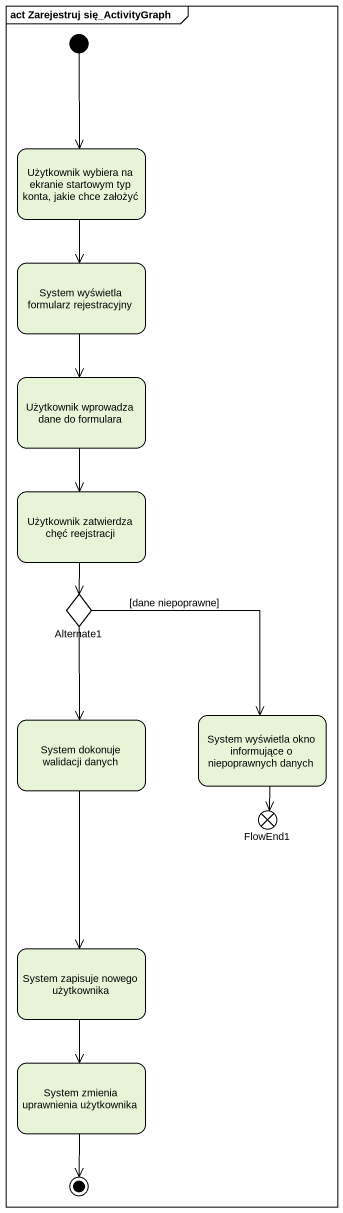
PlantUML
@startuml
mainframe act Zarejestruj się_ActivityGraph
hide empty description
state "Użytkownik wybiera na ekranie startowym typ konta, jakie chce założyć" as Użytkownik_wybiera_na
state "System wyświetla formularz rejestracyjny" as System_wyświetla_formularz
state "Użytkownik wprowadza dane do formulara" as Użytkownik_wprowadza_dane
state "Użytkownik zatwierdza chęć reejstracji" as Użytkownik_zatwierdza_chęć
state Alternate1 <<choice>>
state "System dokonuje walidacji danych" as System_dokonuje_walidacji
state "System wyświetla okno informujące o niepoprawnych danych" as System_wyświetla_okno
state FlowEnd1 <<end>>
state "System zapisuje nowego użytkownika" as System_zapisuje_nowego
state "System zmienia uprawnienia użytkownika" as System_zmienia_uprawnienia
[*] --> Użytkownik_wybiera_na
Użytkownik_wybiera_na --> System_wyświetla_formularz
System_wyświetla_formularz --> Użytkownik_wprowadza_dane
Użytkownik_wprowadza_dane --> Użytkownik_zatwierdza_chęć
Użytkownik_zatwierdza_chęć --> Alternate1
Alternate1 --> System_dokonuje_walidacji
Alternate1 --> System_wyświetla_okno : [dane niepoprawne]
System_dokonuje_walidacji --> System_zapisuje_nowego
System_wyświetla_okno --> FlowEnd1
System_zapisuje_nowego --> System_zmienia_uprawnienia
System_zmienia_uprawnienia --> [*]
@enduml
